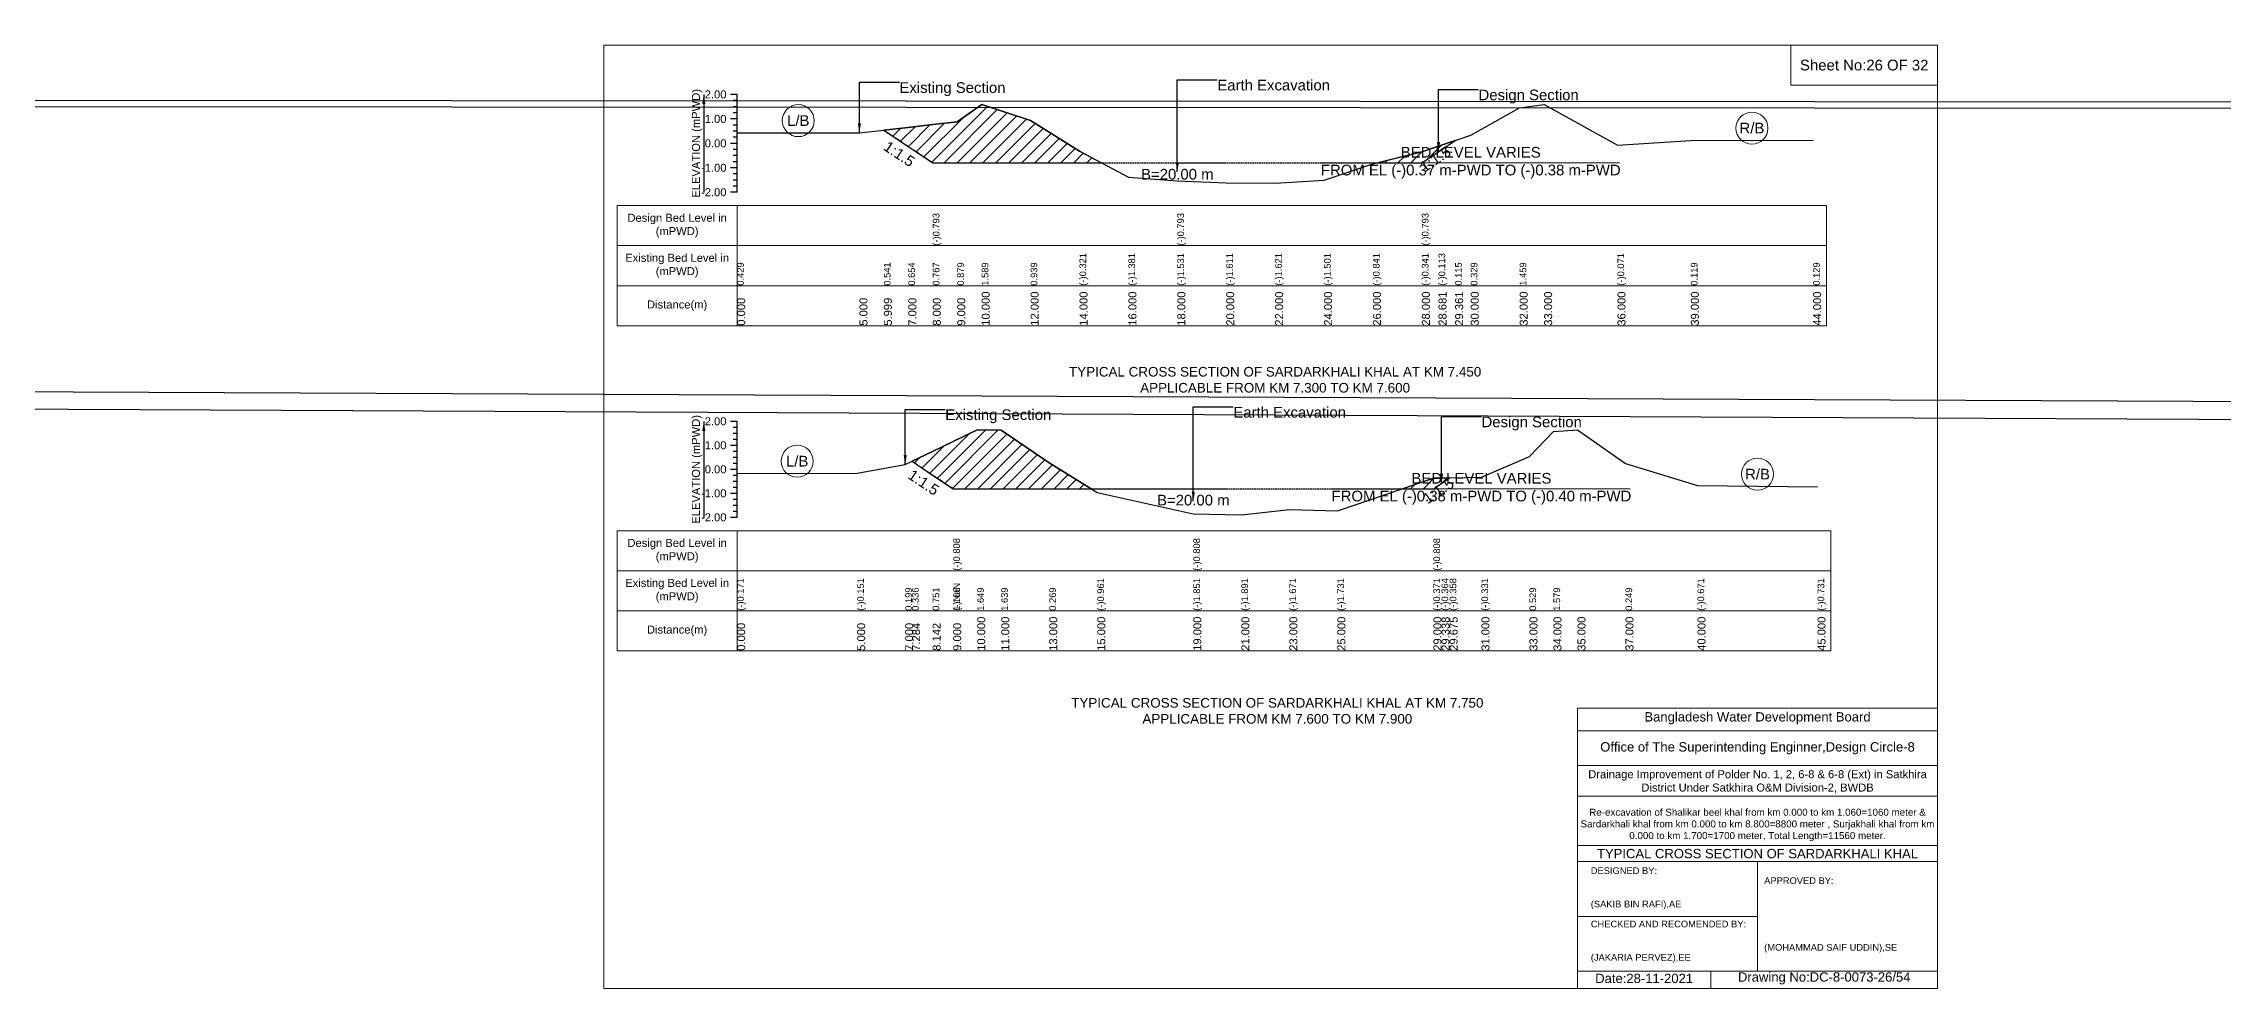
# Model space of a CAD drawing. Header units: inches. Extents: x 0 to 416000, y -4242 to 7.
# Drawn here: x 347480 to 357281, y -4242 to 7 of the extents above; entities that cross this region are included whole.
import ezdxf

# ---------------------------------------------------------------- set-up
doc = ezdxf.new("R2010")
doc.units = ezdxf.units.IN
doc.header["$LTSCALE"] = 7
doc.header["$MEASUREMENT"] = 0
doc.linetypes.add('DASHED', pattern=[0.75, 0.5, -0.25])
for name, color, linetype, lineweight in [('Cross section Data Border', 7, 'Continuous', 9), ('Cross Section Labels', 7, 'Continuous', 9), ('Design_Bed_Level for Xsection', 7, 'DASHED', 25), ('Existing_Bed_Level for Xsection', 7, 'Continuous', 25), ('Long Section Labels', 7, 'Continuous', 9)]:
    doc.layers.add(name, color=color, linetype=linetype, lineweight=lineweight)
doc.styles.get("Standard").update_dxf_attribs({"font": 'arial.ttf'})
doc.dimstyles.get("Standard").update_dxf_attribs({"dimtxt": 0.18, "dimasz": 0.18, "dimexe": 0.18, "dimexo": 0.0625, "dimgap": 0.09, "dimtad": 0, "dimtih": 1, "dimtoh": 1, "dimdec": 4, "dimzin": 0, "dimdsep": 46, "dimtxsty": 'Standard', "dimcen": 0.09, "dimadec": 0, "dimazin": 0, "dimtfac": 1, "dimtdec": 4, "dimtofl": 0, "dimtmove": 0, "dimatfit": 3, "dimfxl": 1, "dimtolj": 1, "dimtzin": 0, "dimarcsym": 0})

msp = doc.modelspace()

# ---------------------------------------------------------------- hatches: boundary and pattern name
at = {"layer": 'Existing_Bed_Level for Xsection'}
h = msp.add_hatch(dxfattribs=at)
h.set_pattern_fill('ANSI31', color=256, scale=330, style=0)
h.paths.add_polyline_path([(351259.9, -382.1), (351370, -455.5), (351480, -528.9), (351590, -528.9), (351700, -528.9), (351920, -528.9), (352140, -528.9), (352237.9, -528.9), (352140, -477), (351920, -338.4), (351700, -266.9), (351590, -345), (351480, -357.4), (351370, -369.8)])
h = msp.add_hatch(dxfattribs=at)
h.set_pattern_fill('ANSI31', color=256, scale=330, style=0)
h.paths.add_polyline_path([(353481.3, -528.9), (353680, -528.9), (353754.9, -479), (353829.7, -429), (353754.9, -454.1), (353680, -479.2)])
h = msp.add_hatch(dxfattribs=at)
h.set_pattern_fill('ANSI31', color=256, scale=324, style=0)
h.paths.add_polyline_path([(351386.7, -1871.4), (351479.3, -1933.2), (351572, -1995), (351680, -1995), (351788, -1995), (352004, -1995), (352193, -1995), (352004, -1878.7), (351788, -1730.8), (351680, -1729.7), (351572, -1781.9), (351479.3, -1826.7)])
h = msp.add_hatch(dxfattribs=at)
h.set_pattern_fill('ANSI31', color=256, scale=324, style=0)
h.paths.add_polyline_path([(353593.3, -1995), (353732, -1995), (353768.5, -1970.7), (353804.9, -1946.4), (353768.5, -1947.1), (353732, -1947.8)])

# ---------------------------------------------------------------- linework, layer by layer
at = {"layer": 'Cross section Data Border'}
for points in [[(350000, 0), (356000, 0), (356000, -4242), (350000, -4242)], [(355340, 0), (356000, 0), (356000, -180), (355340, -180)], [(350060, -721.7), (355500, -721.7), (355500, -1261.7), (350060, -1261.7)], [(350060, -2183.8), (355520, -2183.8), (355520, -2723.8), (350060, -2723.8)]]:
    msp.add_lwpolyline(points, close=True, dxfattribs=at)
for points in [[(350600, -721.7), (350600, -1261.7)], [(350060, -901.7), (355500, -901.7)], [(350060, -1081.7), (355500, -1081.7)], [(350600, -2183.8), (350600, -2723.8)], [(350060, -2363.8), (355520, -2363.8)], [(350060, -2543.8), (355520, -2543.8)], [(354380, -4242), (354380, -2982), (356000, -2982)], [(354380, -3084), (356000, -3084)], [(354380, -3240), (356000, -3240)], [(354380, -3378), (356000, -3378)], [(354380, -3600), (356000, -3600)], [(354380, -3672), (356000, -3672)], [(355190, -3672), (355190, -4164)], [(354380, -3918), (355190, -3918)], [(354380, -4164), (356000, -4164)], [(354980, -4164), (354980, -4242)]]:
    msp.add_lwpolyline(points, dxfattribs=at)
at = {"layer": 'Cross Section Labels'}
for points in [[(353230.2, -528.9), (354569.8, -528.9)], [(353278.2, -1995), (354617.8, -1995)]]:
    msp.add_lwpolyline(points, dxfattribs=at)
for centre in [(350875, -339.5), (355165, -373.1), (350870, -1871.2), (355190, -1929.5)]:
    msp.add_circle(centre, 72, dxfattribs=at)
at = {"layer": 'Design_Bed_Level for Xsection'}
for points in [[(351259.9, -382.1), (351370, -455.5), (351480, -528.9), (352580, -528.9), (353680, -528.9), (353754.9, -479), (353829.7, -429)], [(351386.7, -1871.4), (351479.3, -1933.2), (351572, -1995), (352652, -1995), (353732, -1995), (353768.5, -1970.7), (353804.9, -1946.4)]]:
    msp.add_lwpolyline(points, dxfattribs=at)
at = {"layer": 'Existing_Bed_Level for Xsection'}
for points in [[(350600, -221.7), (350570, -221.7)], [(350600, -249.2), (350582, -249.2)], [(350600, -276.7), (350582, -276.7)], [(350600, -661.7), (350600, -551.7), (350600, -441.7), (350600, -331.7), (350600, -221.7)], [(350600, -394.5), (351150, -394.5), (351259.9, -382.1), (351370, -369.8), (351480, -357.4), (351480, -357.4), (351590, -345), (351700, -266.9), (351920, -338.4), (352140, -477), (352360, -593.6), (352580, -610.1), (352580, -610.1), (352800, -618.9), (353020, -620), (353240, -606.8), (353460, -534.2), (353680, -479.2), (353680, -479.2), (353754.9, -454.1), (353829.7, -429), (353900, -405.5), (354120, -281.2), (354230, -266.9), (354560, -449.5), (354890, -428.6), (355440, -427.5)], [(350600, -331.7), (350570, -331.7)], [(350600, -304.2), (350582, -304.2)], [(350600, -359.2), (350582, -359.2)], [(350600, -386.7), (350582, -386.7)], [(350600, -441.7), (350570, -441.7)], [(350600, -414.2), (350582, -414.2)], [(350600, -469.2), (350582, -469.2)], [(350600, -551.7), (350570, -551.7)], [(350600, -496.7), (350582, -496.7)], [(350600, -524.2), (350582, -524.2)], [(350600, -579.2), (350582, -579.2)], [(350600, -661.7), (350570, -661.7)], [(350600, -606.7), (350582, -606.7)], [(350600, -634.2), (350582, -634.2)], [(350600, -1691.8), (350570, -1691.8)], [(350600, -1718.8), (350582, -1718.8)], [(350600, -1745.8), (350582, -1745.8)], [(350600, -2123.8), (350600, -2015.8), (350600, -1907.8), (350600, -1799.8), (350600, -1691.8)], [(350600, -1926.2), (351140, -1924.1), (351356, -1886.3), (351386.7, -1871.4), (351479.3, -1826.7), (351572, -1781.9), (351572, -1781.9), (351680, -1729.7), (351788, -1730.8), (352004, -1878.7), (352220, -2011.6), (352652, -2107.7), (352652, -2107.7), (352868, -2112), (353084, -2088.2), (353300, -2094.7), (353732, -1947.8), (353732, -1947.8), (353768.5, -1947.1), (353804.9, -1946.4), (353948, -1943.5), (354164, -1850.6), (354272, -1737.2), (354380, -1729.7), (354596, -1880.9), (354920, -1980.2), (355460, -1986.7)], [(350600, -1799.8), (350570, -1799.8)], [(350600, -1772.8), (350582, -1772.8)], [(350600, -1826.8), (350582, -1826.8)], [(350600, -1853.8), (350582, -1853.8)], [(350600, -1907.8), (350570, -1907.8)], [(350600, -1880.8), (350582, -1880.8)], [(350600, -1934.8), (350582, -1934.8)], [(350600, -2015.8), (350570, -2015.8)], [(350600, -1961.8), (350582, -1961.8)], [(350600, -1988.8), (350582, -1988.8)], [(350600, -2042.8), (350582, -2042.8)], [(350600, -2123.8), (350570, -2123.8)], [(350600, -2069.8), (350582, -2069.8)], [(350600, -2096.8), (350582, -2096.8)]]:
    msp.add_lwpolyline(points, dxfattribs=at)
for points in [[(351259.9, -382.1), (351370, -455.5), (351480, -528.9), (351480, -528.9), (351590, -528.9), (351700, -528.9), (351920, -528.9), (352140, -528.9), (352237.9, -528.9), (352140, -477), (351920, -338.4), (351700, -266.9), (351590, -345), (351480, -357.4), (351480, -357.4), (351370, -369.8)], [(353481.3, -528.9), (353680, -528.9), (353680, -528.9), (353754.9, -479), (353829.7, -429), (353754.9, -454.1), (353680, -479.2), (353680, -479.2)], [(351386.7, -1871.4), (351386.7, -1871.4), (351479.3, -1933.2), (351572, -1995), (351572, -1995), (351680, -1995), (351788, -1995), (352004, -1995), (352193, -1995), (352004, -1878.7), (351788, -1730.8), (351680, -1729.7), (351572, -1781.9), (351572, -1781.9), (351479.3, -1826.7), (351386.7, -1871.4)], [(353593.3, -1995), (353732, -1995), (353732, -1995), (353768.5, -1970.7), (353804.9, -1946.4), (353768.5, -1947.1), (353732, -1947.8), (353732, -1947.8)]]:
    msp.add_lwpolyline(points, close=True, dxfattribs=at)

# ---------------------------------------------------------------- texts
at = {"layer": 'Cross section Data Border', "attachment_point": 5}
for s, insert, char_height in [('Sheet No:26 OF 32', (355670, -90), 48), ('Bangladesh Water Development Board', (355190, -3027), 42), ('Office of The Superintending Enginner,Design Circle-8', (355190, -3162), 42)]:
    msp.add_mtext(s, dxfattribs=dict(at, insert=insert, char_height=char_height))
at = {"layer": 'Cross section Data Border'}
for s, insert, char_height, width, attachment_point in [('Design Bed Level in (mPWD)', (350330, -811.7), 36, 480, 5), ('Existing Bed Level in (mPWD)', (350330, -991.7), 36, 480, 5), ('Distance(m)', (350330, -1171.7), 36, 480, 5), ('Design Bed Level in (mPWD)', (350330, -2273.8), 36, 480, 5), ('Existing Bed Level in (mPWD)', (350330, -2453.8), 36, 480, 5), ('Distance(m)', (350330, -2633.8), 36, 480, 5), ('Drainage Improvement of Polder No. 1, 2, 6-8 & 6-8 (Ext) in Satkhira District Under Satkhira O&M Division-2, BWDB', (355190, -3312), 36, 1680, 5), ('Re-excavation of Shalikar beel khal from km 0.000 to km 1.060=1060 meter & Sardarkhali khal from km 0.000 to km 8.800=8800 meter , Surjakhali khal from km 0.000 to km 1.700=1700 meter, Total Length=11560 meter.', (355190, -3507), 31.4683, 1620, 5), ('TYPICAL CROSS SECTION OF SARDARKHALI KHAL', (355190, -3636), 42, 1680, 5), ('DESIGNED BY:^J^J^J(SAKIB BIN RAFI),AE', (354440, -3792), 30, 840, 4), ('APPROVED BY:^J^J^J^J^J^J(MOHAMMAD SAIF UDDIN),SE', (355220, -3912), 30, 840, 4), ('CHECKED AND RECOMENDED BY:^J^J^J(JAKARIA PERVEZ),EE', (354440, -4032), 30, 840, 4), ('Date:28-11-2021', (354680, -4197), 42, 840, 5), ('Drawing No:DC-8-0073-26/54', (355490, -4197), 42, 1320, 5)]:
    msp.add_mtext(s, dxfattribs=dict(at, insert=insert, char_height=char_height, width=width, attachment_point=attachment_point))
at = {"layer": 'Cross Section Labels'}
for s, insert, char_height, attachment_point in [('Existing Section', (351330, -166.7), 48, 1), ('Earth Excavation', (352760, -155.7), 48, 1), ('Design Section', (353934.9, -199.7), 48, 1), ('L/B', (350875, -339.5), 48, 5), ('R/B', (355165, -373.1), 48, 5), ('BED LEVEL VARIES ^JFROM EL (-)0.37 m-PWD TO (-)0.38 m-PWD', (353900, -528.9), 48, 5), ('B=20.00 m', (352580, -556.4), 48, 2), ('TYPICAL CROSS SECTION OF SARDARKHALI KHAL AT KM 7.450^JAPPLICABLE FROM KM 7.300 TO KM 7.600', (353020, -1505), 43.2, 5), ('Existing Section', (351536, -1637.8), 48, 1), ('Earth Excavation', (352832, -1627), 48, 1), ('Design Section', (353948.5, -1670.2), 48, 1), ('L/B', (350870, -1871.2), 48, 5), ('BED LEVEL VARIES ^JFROM EL (-)0.38 m-PWD TO (-)0.40 m-PWD', (353948, -1995), 48, 5), ('R/B', (355190, -1929.5), 48, 5), ('B=20.00 m', (352652, -2022), 48, 2), ('TYPICAL CROSS SECTION OF SARDARKHALI KHAL AT KM 7.750^JAPPLICABLE FROM KM 7.600 TO KM 7.900', (353030, -2994), 43.2, 5)]:
    msp.add_mtext(s, dxfattribs=dict(at, insert=insert, char_height=char_height, attachment_point=attachment_point))
at = {"layer": 'Cross Section Labels', "char_height": 48, "attachment_point": 2}
for insert, rotation in [((351342.5, -469.3), 326.30993), ((353727.4, -492.7), 33.69007), ((351452.3, -1946.7), 326.30993), ((353741.5, -1984.2), 33.69007)]:
    msp.add_mtext('1:1.5', dxfattribs=dict(at, insert=insert, rotation=rotation))
at = {"layer": 'Existing_Bed_Level for Xsection', "char_height": 36, "attachment_point": 5, "rotation": 90}
for insert in [(350420, -441.7), (350420, -1907.8)]:
    msp.add_mtext('ELEVATION (mPWD)', dxfattribs=dict(at, insert=insert))
at = {"layer": 'Existing_Bed_Level for Xsection', "char_height": 36, "attachment_point": 6}
for s, insert in [('2.00', (350552, -221.7)), ('1.00', (350552, -331.7)), ('0.00', (350552, -441.7)), ('-1.00', (350552, -551.7)), ('-2.00', (350552, -661.7)), ('2.00', (350552, -1691.8)), ('1.00', (350552, -1799.8)), ('0.00', (350552, -1907.8)), ('-1.00', (350552, -2015.8)), ('-2.00', (350552, -2123.8))]:
    msp.add_mtext(s, dxfattribs=dict(at, insert=insert))
at = {"layer": 'Long Section Labels', "attachment_point": 1, "rotation": 90}
for s, insert, char_height in [('(-)0.793', (351480, -901.7), 30), ('(-)0.793', (352580, -901.7), 30), ('(-)0.793', (353680, -901.7), 30), ('0.429', (350600, -1081.7), 30), ('0.429', (350600, -1081.7), 30), ('0.541', (351259.9, -1081.7), 30), ('0.654', (351370, -1081.7), 30), ('0.767', (351480, -1081.7), 30), ('0.767', (351480, -1081.7), 30), ('0.767', (351480, -1081.7), 30), ('0.879', (351590, -1081.7), 30), ('1.589', (351700, -1081.7), 30), ('1.589', (351700, -1081.7), 30), ('0.939', (351920, -1081.7), 30), ('(-)0.321', (352140, -1081.7), 30), ('(-)1.381', (352360, -1081.7), 30), ('(-)1.531', (352580, -1081.7), 30), ('(-)1.531', (352580, -1081.7), 30), ('(-)1.531', (352580, -1081.7), 30), ('(-)1.611', (352800, -1081.7), 30), ('(-)1.621', (353020, -1081.7), 30), ('(-)1.501', (353240, -1081.7), 30), ('(-)0.841', (353460, -1081.7), 30), ('(-)0.341', (353680, -1081.7), 30), ('(-)0.341', (353680, -1081.7), 30), ('(-)0.341', (353680, -1081.7), 30), ('(-)0.113', (353754.9, -1081.7), 30), ('0.115', (353829.7, -1081.7), 30), ('0.329', (353900, -1081.7), 30), ('1.459', (354120, -1081.7), 30), ('(-)0.071', (354560, -1081.7), 30), ('0.119', (354890, -1081.7), 30), ('0.129', (355440, -1081.7), 30), ('0.000', (350600, -1261.7), 36), ('5.000', (351150, -1261.7), 36), ('5.999', (351259.9, -1261.7), 36), ('7.000', (351370, -1261.7), 36), ('8.000', (351480, -1261.7), 36), ('8.000', (351480, -1261.7), 36), ('8.000', (351480, -1261.7), 36), ('9.000', (351590, -1261.7), 36), ('10.000', (351700, -1261.7), 36), ('12.000', (351920, -1261.7), 36), ('14.000', (352140, -1261.7), 36), ('16.000', (352360, -1261.7), 36), ('18.000', (352580, -1261.7), 36), ('18.000', (352580, -1261.7), 36), ('18.000', (352580, -1261.7), 36), ('20.000', (352800, -1261.7), 36), ('22.000', (353020, -1261.7), 36), ('24.000', (353240, -1261.7), 36), ('26.000', (353460, -1261.7), 36), ('28.000', (353680, -1261.7), 36), ('28.000', (353680, -1261.7), 36), ('28.000', (353680, -1261.7), 36), ('28.681', (353754.9, -1261.7), 36), ('29.361', (353829.7, -1261.7), 36), ('30.000', (353900, -1261.7), 36), ('32.000', (354120, -1261.7), 36), ('33.000', (354230, -1261.7), 36), ('36.000', (354560, -1261.7), 36), ('39.000', (354890, -1261.7), 36), ('44.000', (355440, -1261.7), 36), ('(-)0.808', (351572, -2363.8), 30), ('(-)0.808', (352652, -2363.8), 30), ('(-)0.808', (353732, -2363.8), 30), ('(-)0.171', (350600, -2543.8), 30), ('(-)0.151', (351140, -2543.8), 30), ('0.199', (351356, -2543.8), 30), ('0.336', (351386.7, -2543.8), 30), ('0.751', (351479.3, -2543.8), 30), ('(-)NaN', (351572, -2543.8), 30), ('(-)NaN', (351572, -2543.8), 30), ('1.166', (351572, -2543.8), 30), ('1.166', (351572, -2543.8), 30), ('1.649', (351680, -2543.8), 30), ('1.649', (351680, -2543.8), 30), ('1.639', (351788, -2543.8), 30), ('0.269', (352004, -2543.8), 30), ('(-)0.961', (352220, -2543.8), 30), ('(-)1.851', (352652, -2543.8), 30), ('(-)1.851', (352652, -2543.8), 30), ('(-)1.851', (352652, -2543.8), 30), ('(-)1.891', (352868, -2543.8), 30), ('(-)1.671', (353084, -2543.8), 30), ('(-)1.731', (353300, -2543.8), 30), ('(-)0.371', (353732, -2543.8), 30), ('(-)0.371', (353732, -2543.8), 30), ('(-)0.364', (353768.5, -2543.8), 30), ('(-)0.358', (353804.9, -2543.8), 30), ('(-)0.331', (353948, -2543.8), 30), ('0.529', (354164, -2543.8), 30), ('1.579', (354272, -2543.8), 30), ('0.249', (354596, -2543.8), 30), ('(-)0.671', (354920, -2543.8), 30), ('(-)0.731', (355460, -2543.8), 30), ('0.000', (350600, -2723.8), 36), ('5.000', (351140, -2723.8), 36), ('7.000', (351356, -2723.8), 36), ('7.284', (351386.7, -2723.8), 36), ('8.142', (351479.3, -2723.8), 36), ('9.000', (351572, -2723.8), 36), ('9.000', (351572, -2723.8), 36), ('9.000', (351572, -2723.8), 36), ('10.000', (351680, -2723.8), 36), ('11.000', (351788, -2723.8), 36), ('13.000', (352004, -2723.8), 36), ('15.000', (352220, -2723.8), 36), ('19.000', (352652, -2723.8), 36), ('19.000', (352652, -2723.8), 36), ('19.000', (352652, -2723.8), 36), ('21.000', (352868, -2723.8), 36), ('23.000', (353084, -2723.8), 36), ('25.000', (353300, -2723.8), 36), ('29.000', (353732, -2723.8), 36), ('29.000', (353732, -2723.8), 36), ('29.000', (353732, -2723.8), 36), ('29.338', (353768.5, -2723.8), 36), ('29.675', (353804.9, -2723.8), 36), ('31.000', (353948, -2723.8), 36), ('33.000', (354164, -2723.8), 36), ('34.000', (354272, -2723.8), 36), ('35.000', (354380, -2723.8), 36), ('37.000', (354596, -2723.8), 36), ('40.000', (354920, -2723.8), 36), ('45.000', (355460, -2723.8), 36)]:
    msp.add_mtext(s, dxfattribs=dict(at, insert=insert, char_height=char_height))

# ---------------------------------------------------------------- leaders
at = {"layer": 'Cross Section Labels', "annotation_type": 0, "has_hookline": 1, "hookline_direction": 0}
for points, text_width in [([(0, 0), (383141, -273.2), (383320.9, -273.2)], 497), ([(0, 0), (392544, -311.8), (392723.9, -311.8)], 497), ([(0, 0), (402652, -286.9), (402831.9, -286.9)], 497), ([(0, 0), (372584, -1670.8), (372763.9, -1670.8)], 497), ([(0, 0), (382536, -1802.2), (382715.9, -1802.2)], 497), ([(351150, -394.5), (351150, -166.7), (351329.9, -166.7)], 467.2), ([(352580, -569.5), (352580, -155.7), (352759.9, -155.7)], 497), ([(353754.9, -479), (353754.9, -199.7), (353934.8, -199.7)], 441.2), ([(351356, -1886.3), (351356, -1637.8), (351535.9, -1637.8)], 467.2), ([(352652, -2051.3), (352652, -1627), (352831.9, -1627)], 497), ([(353768.5, -1970.7), (353768.5, -1670.2), (353948.4, -1670.2)], 441.2)]:
    msp.add_leader(points, dimstyle='Standard', override={"dimasz": 43.2}, dxfattribs=dict(at, text_width=text_width))
at = {"layer": 'Existing_Bed_Level for Xsection'}
for points in [[(350450, -221.7), (350450, -661.7)], [(350450, -1691.8), (350450, -2123.8)]]:
    msp.add_leader(points, dimstyle='Standard', override={"dimasz": 43.2}, dxfattribs=at)

doc.saveas('drawing.dxf')
